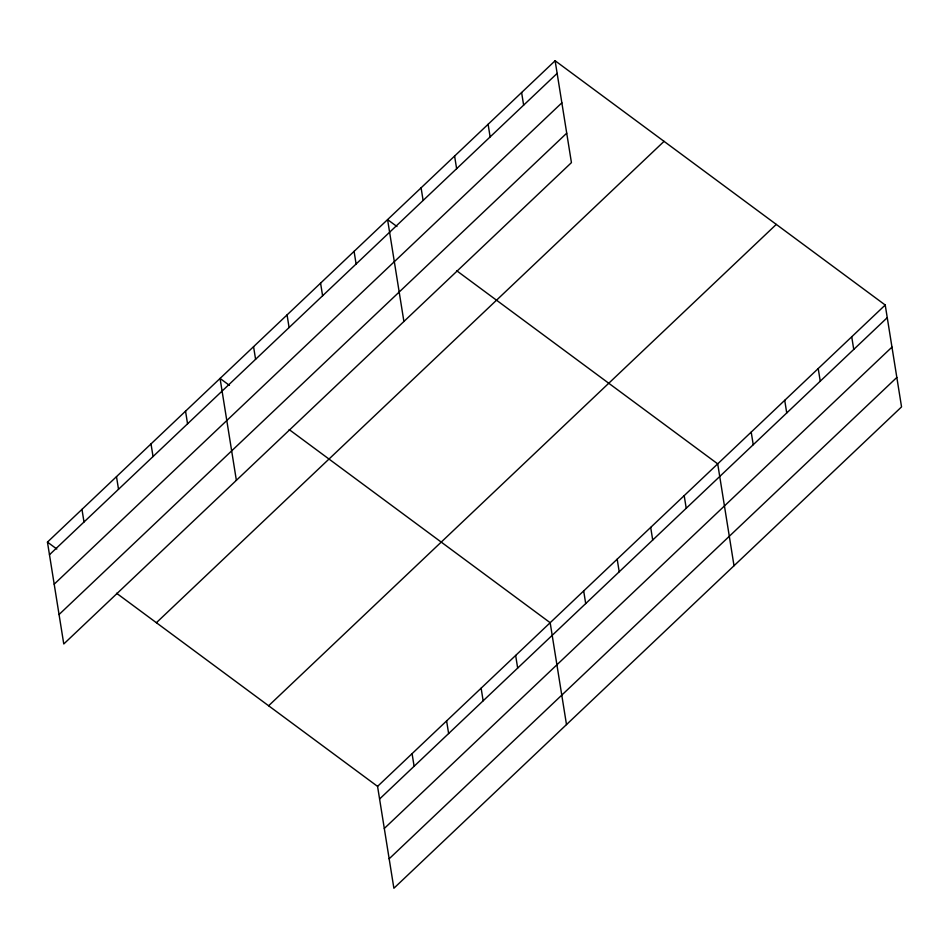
<?xml version="1.0" encoding="UTF-8"?>
<svg xmlns="http://www.w3.org/2000/svg" width="949" height="949" viewBox="0 0 949 949"><rect width="100%" height="100%" fill="white"/><g stroke="black" fill="none" stroke-linecap="round" stroke-linejoin="round"><path stroke-width="1.42" d="M555.118 60.748L571.44 162.623L63.773 643.98L47.45 542.104L555.118 60.748L885.227 305.02L901.55 406.896L393.882 888.252L377.56 786.377L116.561 593.244M49.478 554.738L557.146 73.381M54.188 584.193L561.855 102.836M59.052 614.537L566.719 133.18M156.383 622.71L664.051 141.354M268.626 705.759L776.294 224.403M377.56 786.377L885.227 305.02M379.588 798.999L887.256 317.654M384.309 828.453L891.977 347.097M389.161 858.798L896.829 377.441M396.955 226.526L387.583 219.599L403.906 321.474M456.694 270.738L717.705 463.859L734.016 565.746M229.433 385.377L220.061 378.437L236.372 480.324M289.172 429.577L550.171 622.71L566.494 724.597M47.45 542.104L56.821 549.032M851.727 336.788L853.744 349.422M818.216 368.556L820.244 381.19M784.716 400.324L786.733 412.957M751.205 432.092L753.233 444.725M684.193 495.627L686.222 508.261M650.694 527.407L652.71 540.04M617.182 559.175L619.211 571.808M521.606 92.516L523.634 105.149M583.682 590.942L585.699 603.576M488.106 124.283L490.123 136.917M454.595 156.051L456.623 168.685M515.651 655.439L517.668 668.072M421.095 187.819L423.112 200.453M481.131 688.179L483.148 700.813M446.611 720.908L448.628 733.541M354.084 251.366L356.1 264M412.08 753.636L414.108 766.27M320.572 283.134L322.601 295.768M287.072 314.902L289.089 327.535M253.561 346.67L255.589 359.303M185.541 411.178L187.558 423.812M151.01 443.907L153.038 456.54M116.49 476.635L118.518 489.269M81.97 509.376L83.998 521.997"/></g></svg>
